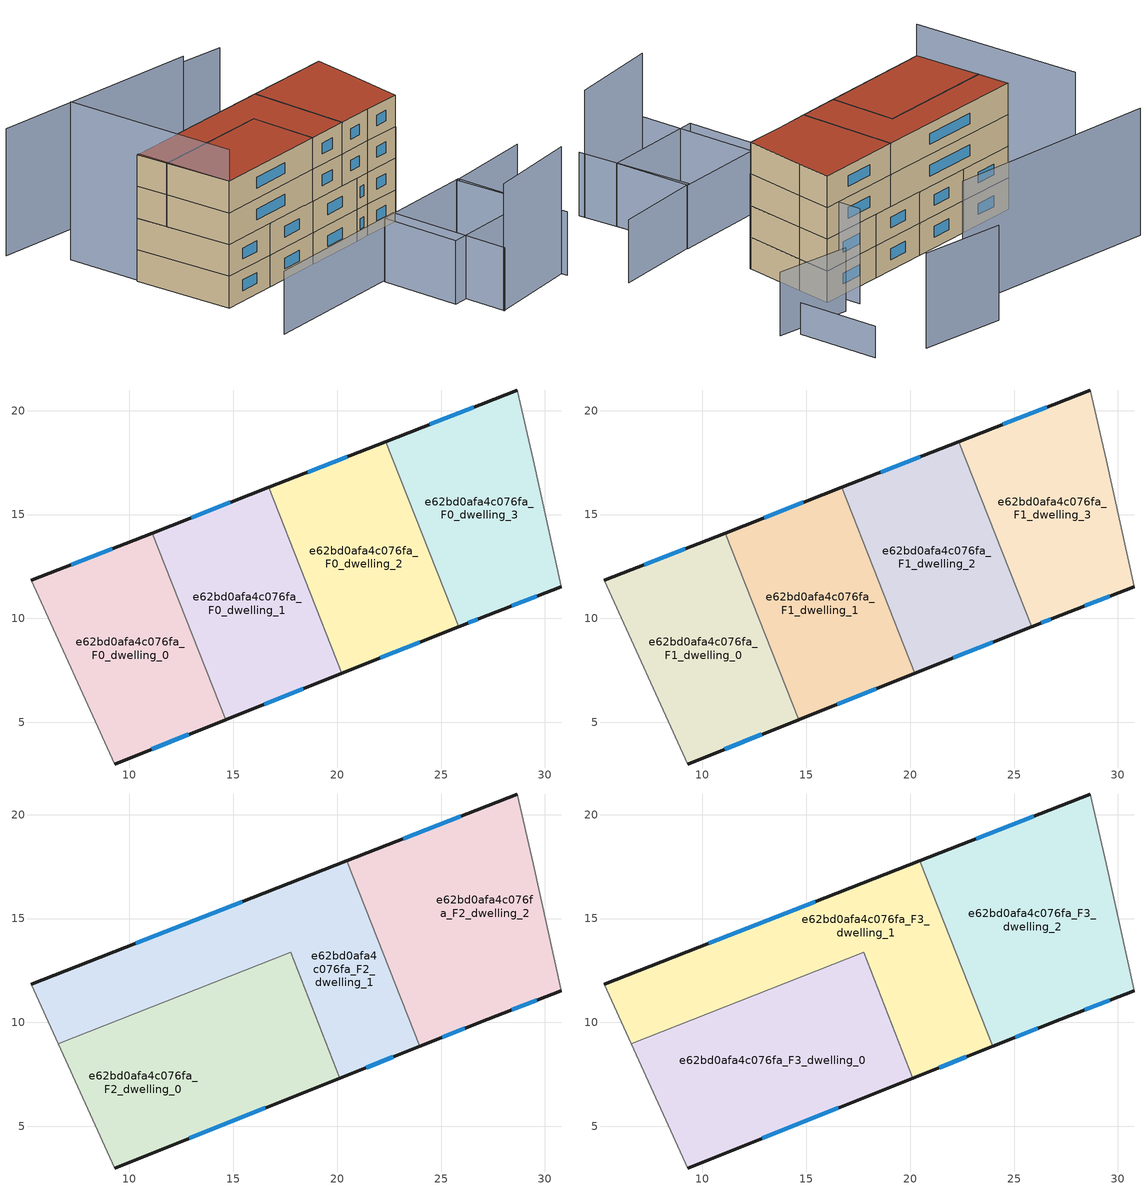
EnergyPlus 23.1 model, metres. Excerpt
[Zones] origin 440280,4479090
e62bd0afa4c076fa_F0_dwelling_0
 floor ground (EU_floor_Construction): 11.1,14.11 14.62,5.12 9.3,2.99 5.27,11.83 z0
 wall outside (EU_wall_Construction): 11.1,14.11 5.27,11.83 / 9.3,2.99 14.62,5.12 z0:3
 wall adiabatic (EU_wall_Construction): 5.27,11.83 9.3,2.99 z0:3
 wall to e62bd0afa4c076fa_F0_dwelling_1 (EU_wall_Construction): 14.63,5.12 11.1,14.11 z0:3
 window (EU_Window_Construction): 9.17,13.36 7.2,12.58 / 11.06,3.7 12.86,4.41 z0.99:2.01
e62bd0afa4c076fa_F0_dwelling_1
 floor ground (EU_floor_Construction): 16.71,16.31 20.22,7.35 14.62,5.12 11.1,14.11 z0
 wall outside (EU_wall_Construction): 16.71,16.31 11.1,14.11 / 14.62,5.12 20.22,7.35 z0:3
 wall to e62bd0afa4c076fa_F0_dwelling_2 (EU_wall_Construction): 20.22,7.35 16.71,16.31 z0:3
 window (EU_Window_Construction): 14.85,15.58 12.96,14.84 / 16.48,5.86 18.37,6.61 z0.99:2.01
e62bd0afa4c076fa_F0_dwelling_2
 floor ground (EU_floor_Construction): 22.35,18.52 25.84,9.6 20.22,7.35 16.71,16.31 z0
 wall outside (EU_wall_Construction): 22.35,18.52 16.71,16.31 / 20.22,7.35 25.84,9.6 z0:3
 wall to e62bd0afa4c076fa_F0_dwelling_3 (EU_wall_Construction): 25.84,9.6 22.35,18.52 z0:3
 window (EU_Window_Construction): 20.48,17.79 18.58,17.04 / 22.08,8.1 23.98,8.85 z0.99:2.01
e62bd0afa4c076fa_F0_dwelling_3
 floor ground (EU_floor_Construction): 28.68,21 29.44,17.64 30.79,11.53 27.24,10.15 25.84,9.6 22.35,18.52 z0
 wall outside (EU_wall_Construction): 25.84,9.6 27.24,10.15 30.79,11.53 / 28.68,21 22.35,18.52 z0:3
 wall adiabatic (EU_wall_Construction): 30.79,11.53 29.44,17.64 28.68,21 z0:3
 window (EU_Window_Construction): 28.42,10.61 29.61,11.08 / 26.3,9.78 26.77,9.97 / 26.58,20.18 24.45,19.34 z0.99:2.01
e62bd0afa4c076fa_F1_dwelling_0
 floor to e62bd0afa4c076fa_F0_dwelling_0 (EU_floor_Construction): 11.1,14.11 14.62,5.12 9.3,2.99 5.26,11.83 z3
 wall outside (EU_wall_Construction): 11.1,14.11 5.27,11.83 / 9.3,2.99 14.62,5.12 z3:6
 wall adiabatic (EU_wall_Construction): 5.27,11.83 9.3,2.99 z3:6
 wall to e62bd0afa4c076fa_F1_dwelling_1 (EU_wall_Construction): 14.63,5.12 11.1,14.11 z3:6
 window (EU_Window_Construction): 9.17,13.36 7.2,12.58 / 11.06,3.7 12.86,4.41 z3.99:5.01
e62bd0afa4c076fa_F1_dwelling_1
 floor to e62bd0afa4c076fa_F0_dwelling_1 (EU_floor_Construction): 16.71,16.31 20.22,7.35 14.62,5.12 11.1,14.11 z3
 wall outside (EU_wall_Construction): 16.71,16.31 11.1,14.11 / 14.62,5.12 20.22,7.35 z3:6
 wall to e62bd0afa4c076fa_F1_dwelling_2 (EU_wall_Construction): 20.22,7.35 16.71,16.31 z3:6
 window (EU_Window_Construction): 14.85,15.58 12.96,14.84 / 16.48,5.86 18.37,6.61 z3.99:5.01
e62bd0afa4c076fa_F1_dwelling_2
 floor to e62bd0afa4c076fa_F0_dwelling_2 (EU_floor_Construction): 22.35,18.52 25.84,9.6 20.22,7.35 16.71,16.31 z3
 wall outside (EU_wall_Construction): 22.35,18.52 16.71,16.31 / 20.22,7.35 25.84,9.6 z3:6
 wall to e62bd0afa4c076fa_F1_dwelling_3 (EU_wall_Construction): 25.84,9.6 22.35,18.52 z3:6
 window (EU_Window_Construction): 20.48,17.79 18.58,17.04 / 22.08,8.1 23.98,8.85 z3.99:5.01
e62bd0afa4c076fa_F1_dwelling_3
 floor to e62bd0afa4c076fa_F0_dwelling_3 (EU_floor_Construction): 28.68,21 29.44,17.64 30.79,11.53 27.24,10.15 25.84,9.6 22.35,18.52 z3
 wall outside (EU_wall_Construction): 25.84,9.6 27.24,10.15 30.79,11.53 / 28.68,21 22.35,18.52 z3:6
 wall adiabatic (EU_wall_Construction): 30.79,11.53 29.44,17.64 28.68,21 z3:6
 window (EU_Window_Construction): 28.42,10.61 29.61,11.08 / 26.3,9.78 26.77,9.97 / 26.58,20.18 24.45,19.34 z3.99:5.01
e62bd0afa4c076fa_F2_dwelling_0
 floor to e62bd0afa4c076fa_F1_dwelling_0 (EU_floor_Construction): 12.24,11.21 14.62,5.12 9.3,2.99 6.56,8.98 z6
 floor to e62bd0afa4c076fa_F1_dwelling_1 (EU_floor_Construction): 17.76,13.37 20.13,7.32 14.62,5.12 12.24,11.21 z6
 wall outside (EU_wall_Construction): 9.3,2.99 20.13,7.32 z6:9
 wall adiabatic (EU_wall_Construction): 6.56,8.98 9.3,2.99 z6:9
 wall to e62bd0afa4c076fa_F2_dwelling_1 (EU_wall_Construction): 20.13,7.32 17.76,13.37 6.56,8.98 z6:9
 window (EU_Window_Construction): 12.89,4.43 16.54,5.88 z6.99:8.01
e62bd0afa4c076fa_F2_dwelling_1
 floor to e62bd0afa4c076fa_F1_dwelling_0 (EU_floor_Construction): 11.1,14.11 12.24,11.21 6.56,8.98 5.26,11.83 z6
 floor to e62bd0afa4c076fa_F1_dwelling_1 (EU_floor_Construction): 16.71,16.31 17.76,13.37 12.24,11.21 11.1,14.11 z6; 16.71,16.31 20.22,7.35 20.13,7.32 17.76,13.37 z6
 floor to e62bd0afa4c076fa_F1_dwelling_2 (EU_floor_Construction): 20.47,17.78 23.97,8.85 20.22,7.35 16.71,16.31 z6
 wall outside (EU_wall_Construction): 20.47,17.78 5.27,11.83 / 20.13,7.32 23.97,8.85 z6:9
 wall adiabatic (EU_wall_Construction): 5.27,11.83 6.56,8.98 z6:9
 wall to e62bd0afa4c076fa_F2_dwelling_2 (EU_wall_Construction): 23.97,8.85 20.47,17.78 z6:9
 window (EU_Window_Construction): 15.43,15.81 10.3,13.8 / 21.4,7.82 22.69,8.34 z6.99:8.01
e62bd0afa4c076fa_F2_dwelling_2
 floor to e62bd0afa4c076fa_F1_dwelling_2 (EU_floor_Construction): 22.35,18.52 25.84,9.6 23.97,8.85 20.47,17.78 z6
 floor to e62bd0afa4c076fa_F1_dwelling_3 (EU_floor_Construction): 22.35,18.52 27.24,10.15 25.84,9.6 z6; 28.68,21 29.44,17.64 30.79,11.53 27.24,10.15 22.35,18.52 z6
 wall outside (EU_wall_Construction): 28.68,21 20.47,17.78 / 23.97,8.85 27.24,10.15 30.79,11.53 z6:9
 wall adiabatic (EU_wall_Construction): 30.79,11.53 29.44,17.64 28.68,21 z6:9
 window (EU_Window_Construction): 25.96,19.93 23.19,18.85 / 28.42,10.61 29.61,11.08 / 25.05,9.28 26.15,9.72 z6.99:8.01
e62bd0afa4c076fa_F3_dwelling_0
 floor to e62bd0afa4c076fa_F2_dwelling_0 (EU_floor_Construction): 17.76,13.37 20.13,7.32 9.3,2.99 6.56,8.98 z9
 wall outside (EU_wall_Construction): 9.3,2.99 20.13,7.32 z9:12
 wall adiabatic (EU_wall_Construction): 6.56,8.98 9.3,2.99 z9:12
 wall to e62bd0afa4c076fa_F3_dwelling_1 (EU_wall_Construction): 20.13,7.32 17.76,13.37 6.56,8.98 z9:12
 window (EU_Window_Construction): 12.89,4.43 16.54,5.88 z9.99:11.01
 roof outside (EU_roof_Construction): 20.13,7.32 17.76,13.37 6.56,8.98 9.3,2.99 z12
e62bd0afa4c076fa_F3_dwelling_1
 floor to e62bd0afa4c076fa_F2_dwelling_1 (EU_floor_Construction): 20.47,17.78 23.97,8.85 20.13,7.32 17.76,13.37 6.56,8.98 5.26,11.83 z9
 wall outside (EU_wall_Construction): 20.47,17.78 5.27,11.83 / 20.13,7.32 23.97,8.85 z9:12
 wall adiabatic (EU_wall_Construction): 5.27,11.83 6.56,8.98 z9:12
 wall to e62bd0afa4c076fa_F3_dwelling_2 (EU_wall_Construction): 23.97,8.85 20.47,17.78 z9:12
 window (EU_Window_Construction): 15.43,15.81 10.3,13.8 / 21.4,7.82 22.69,8.34 z9.99:11.01
 roof outside (EU_roof_Construction): 23.97,8.85 20.47,17.78 5.27,11.83 6.56,8.98 17.76,13.37 20.13,7.32 z12
e62bd0afa4c076fa_F3_dwelling_2
 floor to e62bd0afa4c076fa_F2_dwelling_2 (EU_floor_Construction): 28.68,21 29.44,17.64 30.79,11.53 27.24,10.15 23.97,8.85 20.47,17.78 z9
 wall outside (EU_wall_Construction): 28.68,21 20.47,17.78 / 23.97,8.85 27.24,10.15 30.79,11.53 z9:12
 wall adiabatic (EU_wall_Construction): 30.79,11.53 29.44,17.64 28.68,21 z9:12
 window (EU_Window_Construction): 25.96,19.93 23.19,18.85 / 28.42,10.61 29.61,11.08 / 25.05,9.28 26.15,9.72 z9.99:11.01
 roof outside (EU_roof_Construction): 30.79,11.53 29.44,17.64 28.68,21 20.47,17.78 23.97,8.85 27.24,10.15 z12
shading: 29.54,-9.33 37.74,-5.09 / 19.08,27.79 -1.84,22.2 z0:12; 10.65,-4.18 24.95,1.75 / 24.95,1.75 29.58,-9.42 / 38.02,-5.61 33.09,4.88 / 33.09,4.88 41.39,8.78 / 35.61,24.94 28.14,23.29 / 36.33,-2.02 26.64,-6.05 / 26.64,-6.05 23.69,1.06 / 23.69,1.06 33.38,5.08 / 33.38,5.08 36.33,-2.02 z0:6; 30.83,11.45 26.36,22.6 / 26.05,33.53 17.7,31.56 z0:9; 2.54,18.62 9.3,2.99 z0:15; 33.96,25.55 30.86,33.1 z0:3
[Building]
EU S2 Campaign: North Axis=0; Terrain=City; Solar Distribution=FullExterior
[Site:Location]
Madrid: Latitude=40.5; Longitude=-3.5; Time Zone=1; Elevation=609
[SizingPeriod:WeatherFileDays]
AnnualSizingPeriod: Begin Month=1; Begin Day of Month=1; End Month=12; End Day of Month=31; Day of Week for Start Day=Monday; Use Weather File Daylight Saving Period=No; Use Weather File Rain and Snow Indicators=No
[MATERIAL]
EU_InternalMass_Material: Roughness=MediumRough; Thickness=0.1; Conductivity=1; Density=1800; Specific Heat=900; Thermal Absorptance=0.9; Solar Absorptance=0.7; Visible Absorptance=0.7
[MATERIAL:NOMASS] Roughness=MediumRough; Thermal Absorptance=0.9; Solar Absorptance=0.7; Visible Absorptance=0.7
Name | Thermal Resistance
EU_wall_NoMass | 0.609216
EU_roof_NoMass | 0.513268
EU_floor_NoMass | 0.568163
[WINDOWMATERIAL:SIMPLEGLAZINGSYSTEM]
EU_Window_SimpleGlazing: UFactor=5.50606; Solar Heat Gain Coefficient=0.85; Visible Transmittance=0.85
[CONSTRUCTION]
EU_wall_Construction: EU_wall_NoMass
EU_roof_Construction: EU_roof_NoMass
EU_floor_Construction: EU_floor_NoMass
EU_InternalMass_Construction: EU_InternalMass_Material
EU_Window_Construction: EU_Window_SimpleGlazing
[ZONE] Type=1; Multiplier=1; Ceiling Height=autocalculate; Floor Area=autocalculate; Part of Total Floor Area=Yes
Name | Volume
e62bd0afa4c076fa_F0_dwelling_0; e62bd0afa4c076fa_F1_dwelling_0 | 174.293
e62bd0afa4c076fa_F2_dwelling_0; e62bd0afa4c076fa_F2_dwelling_1 | 232.384
e62bd0afa4c076fa_F3_dwelling_0 | 232.385
e62bd0afa4c076fa_F0_dwelling_1; e62bd0afa4c076fa_F1_dwelling_1 | 174.279
e62bd0afa4c076fa_F3_dwelling_1 | 232.391
e62bd0afa4c076fa_F0_dwelling_2; e62bd0afa4c076fa_F1_dwelling_2 | 174.299
e62bd0afa4c076fa_F2_dwelling_2 | 232.375
e62bd0afa4c076fa_F3_dwelling_2 | 232.378
e62bd0afa4c076fa_F0_dwelling_3; e62bd0afa4c076fa_F1_dwelling_3 | 174.285
[INTERNALMASS] Construction=EU_InternalMass_Construction
Name | Zone or ZoneList | Surface Area
e62bd0afa4c076fa_F0_dwelling_0_EU_InternalMass | e62bd0afa4c076fa_F0_dwelling_0 | 58.0978
e62bd0afa4c076fa_F0_dwelling_1_EU_InternalMass | e62bd0afa4c076fa_F0_dwelling_1 | 58.093
e62bd0afa4c076fa_F0_dwelling_2_EU_InternalMass | e62bd0afa4c076fa_F0_dwelling_2 | 58.0997
e62bd0afa4c076fa_F0_dwelling_3_EU_InternalMass | e62bd0afa4c076fa_F0_dwelling_3 | 58.095
e62bd0afa4c076fa_F1_dwelling_0_EU_InternalMass | e62bd0afa4c076fa_F1_dwelling_0 | 58.0978
e62bd0afa4c076fa_F1_dwelling_1_EU_InternalMass | e62bd0afa4c076fa_F1_dwelling_1 | 58.093
e62bd0afa4c076fa_F1_dwelling_2_EU_InternalMass | e62bd0afa4c076fa_F1_dwelling_2 | 58.0997
e62bd0afa4c076fa_F1_dwelling_3_EU_InternalMass | e62bd0afa4c076fa_F1_dwelling_3 | 58.095
e62bd0afa4c076fa_F2_dwelling_0_EU_InternalMass | e62bd0afa4c076fa_F2_dwelling_0 | 77.4611
e62bd0afa4c076fa_F2_dwelling_1_EU_InternalMass | e62bd0afa4c076fa_F2_dwelling_1 | 77.4636
e62bd0afa4c076fa_F2_dwelling_2_EU_InternalMass | e62bd0afa4c076fa_F2_dwelling_2 | 77.4604
e62bd0afa4c076fa_F3_dwelling_0_EU_InternalMass | e62bd0afa4c076fa_F3_dwelling_0 | 77.4611
e62bd0afa4c076fa_F3_dwelling_1_EU_InternalMass | e62bd0afa4c076fa_F3_dwelling_1 | 77.4636
e62bd0afa4c076fa_F3_dwelling_2_EU_InternalMass | e62bd0afa4c076fa_F3_dwelling_2 | 77.4604
[OTHEREQUIPMENT] Fuel Type=Electricity; Design Level Calculation Method=Watts/Area; Power per Zone Floor Area=1; Fraction Latent=0; Fraction Radiant=0; Fraction Lost=0; Carbon Dioxide Generation Rate=0; EndUse Subcategory=EU_Step8_InternalGains
Name | Zone or ZoneList or Space or SpaceList | Schedule
EU_Step8_InternalGain_e62bd0afa4c076fa_F0_dwelling_0_f000 | e62bd0afa4c076fa_F0_dwelling_0 | EU_Step8_GainSchedule_e62bd0afa4c076fa_F0_dwelling_0_f000
EU_Step8_InternalGain_e62bd0afa4c076fa_F0_dwelling_1_f000 | e62bd0afa4c076fa_F0_dwelling_1 | EU_Step8_GainSchedule_e62bd0afa4c076fa_F0_dwelling_1_f000
EU_Step8_InternalGain_e62bd0afa4c076fa_F0_dwelling_2_f000 | e62bd0afa4c076fa_F0_dwelling_2 | EU_Step8_GainSchedule_e62bd0afa4c076fa_F0_dwelling_2_f000
EU_Step8_InternalGain_e62bd0afa4c076fa_F0_dwelling_3_f000 | e62bd0afa4c076fa_F0_dwelling_3 | EU_Step8_GainSchedule_e62bd0afa4c076fa_F0_dwelling_3_f000
EU_Step8_InternalGain_e62bd0afa4c076fa_F1_dwelling_0_f000 | e62bd0afa4c076fa_F1_dwelling_0 | EU_Step8_GainSchedule_e62bd0afa4c076fa_F1_dwelling_0_f000
EU_Step8_InternalGain_e62bd0afa4c076fa_F1_dwelling_1_f000 | e62bd0afa4c076fa_F1_dwelling_1 | EU_Step8_GainSchedule_e62bd0afa4c076fa_F1_dwelling_1_f000
EU_Step8_InternalGain_e62bd0afa4c076fa_F1_dwelling_2_f000 | e62bd0afa4c076fa_F1_dwelling_2 | EU_Step8_GainSchedule_e62bd0afa4c076fa_F1_dwelling_2_f000
EU_Step8_InternalGain_e62bd0afa4c076fa_F1_dwelling_3_f000 | e62bd0afa4c076fa_F1_dwelling_3 | EU_Step8_GainSchedule_e62bd0afa4c076fa_F1_dwelling_3_f000
EU_Step8_InternalGain_e62bd0afa4c076fa_F2_dwelling_0_f000 | e62bd0afa4c076fa_F2_dwelling_0 | EU_Step8_GainSchedule_e62bd0afa4c076fa_F2_dwelling_0_f000
EU_Step8_InternalGain_e62bd0afa4c076fa_F2_dwelling_1_f000 | e62bd0afa4c076fa_F2_dwelling_1 | EU_Step8_GainSchedule_e62bd0afa4c076fa_F2_dwelling_1_f000
EU_Step8_InternalGain_e62bd0afa4c076fa_F2_dwelling_2_f000 | e62bd0afa4c076fa_F2_dwelling_2 | EU_Step8_GainSchedule_e62bd0afa4c076fa_F2_dwelling_2_f000
EU_Step8_InternalGain_e62bd0afa4c076fa_F3_dwelling_0_f000 | e62bd0afa4c076fa_F3_dwelling_0 | EU_Step8_GainSchedule_e62bd0afa4c076fa_F3_dwelling_0_f000
EU_Step8_InternalGain_e62bd0afa4c076fa_F3_dwelling_1_f000 | e62bd0afa4c076fa_F3_dwelling_1 | EU_Step8_GainSchedule_e62bd0afa4c076fa_F3_dwelling_1_f000
EU_Step8_InternalGain_e62bd0afa4c076fa_F3_dwelling_2_f000 | e62bd0afa4c076fa_F3_dwelling_2 | EU_Step8_GainSchedule_e62bd0afa4c076fa_F3_dwelling_2_f000
[ZONEVENTILATION:DESIGNFLOWRATE] Schedule=EU_AlwaysOn; Design Flow Rate Calculation Method=AirChanges/Hour; Air Changes per Hour=0.752966; Ventilation Type=Natural; Fan Pressure Rise=0; Fan Total Efficiency=1; Constant Term Coefficient=1; Temperature Term Coefficient=0; Velocity Term Coefficient=0; Velocity Squared Term Coefficient=0; Minimum Indoor Temperature=-100; Maximum Indoor Temperature=100; Delta Temperature=-100; Minimum Outdoor Temperature=-100; Maximum Outdoor Temperature=100; Maximum Wind Speed=40
Name | Zone or ZoneList or Space or SpaceList
EU_ConstantAir_e62bd0afa4c076fa_F0_dwelling_0 | e62bd0afa4c076fa_F0_dwelling_0
EU_ConstantAir_e62bd0afa4c076fa_F0_dwelling_1 | e62bd0afa4c076fa_F0_dwelling_1
EU_ConstantAir_e62bd0afa4c076fa_F0_dwelling_2 | e62bd0afa4c076fa_F0_dwelling_2
EU_ConstantAir_e62bd0afa4c076fa_F0_dwelling_3 | e62bd0afa4c076fa_F0_dwelling_3
EU_ConstantAir_e62bd0afa4c076fa_F1_dwelling_0 | e62bd0afa4c076fa_F1_dwelling_0
EU_ConstantAir_e62bd0afa4c076fa_F1_dwelling_1 | e62bd0afa4c076fa_F1_dwelling_1
EU_ConstantAir_e62bd0afa4c076fa_F1_dwelling_2 | e62bd0afa4c076fa_F1_dwelling_2
EU_ConstantAir_e62bd0afa4c076fa_F1_dwelling_3 | e62bd0afa4c076fa_F1_dwelling_3
EU_ConstantAir_e62bd0afa4c076fa_F2_dwelling_0 | e62bd0afa4c076fa_F2_dwelling_0
EU_ConstantAir_e62bd0afa4c076fa_F2_dwelling_1 | e62bd0afa4c076fa_F2_dwelling_1
EU_ConstantAir_e62bd0afa4c076fa_F2_dwelling_2 | e62bd0afa4c076fa_F2_dwelling_2
EU_ConstantAir_e62bd0afa4c076fa_F3_dwelling_0 | e62bd0afa4c076fa_F3_dwelling_0
EU_ConstantAir_e62bd0afa4c076fa_F3_dwelling_1 | e62bd0afa4c076fa_F3_dwelling_1
EU_ConstantAir_e62bd0afa4c076fa_F3_dwelling_2 | e62bd0afa4c076fa_F3_dwelling_2
[HVACTEMPLATE:THERMOSTAT] Constant Heating Setpoint=20; Constant Cooling Setpoint=50
EU_HeatOnly_e62bd0afa4c076fa_F0_dwelling_0; EU_HeatOnly_e62bd0afa4c076fa_F0_dwelling_1; EU_HeatOnly_e62bd0afa4c076fa_F0_dwelling_2; EU_HeatOnly_e62bd0afa4c076fa_F0_dwelling_3; EU_HeatOnly_e62bd0afa4c076fa_F1_dwelling_0; EU_HeatOnly_e62bd0afa4c076fa_F1_dwelling_1; EU_HeatOnly_e62bd0afa4c076fa_F1_dwelling_2; EU_HeatOnly_e62bd0afa4c076fa_F1_dwelling_3; EU_HeatOnly_e62bd0afa4c076fa_F2_dwelling_0; EU_HeatOnly_e62bd0afa4c076fa_F2_dwelling_1; EU_HeatOnly_e62bd0afa4c076fa_F2_dwelling_2; EU_HeatOnly_e62bd0afa4c076fa_F3_dwelling_0; EU_HeatOnly_e62bd0afa4c076fa_F3_dwelling_1; EU_HeatOnly_e62bd0afa4c076fa_F3_dwelling_2
[HVACTEMPLATE:ZONE:IDEALLOADSAIRSYSTEM] System Availability Schedule=EU_AlwaysOn; Maximum Heating Supply Air Temperature=50; Minimum Cooling Supply Air Temperature=13; Maximum Heating Supply Air Humidity Ratio=0.0156; Minimum Cooling Supply Air Humidity Ratio=0.0077; Heating Limit=NoLimit; Cooling Limit=NoLimit; Heating Availability Schedule=EU_AlwaysOn; Cooling Availability Schedule=EU_CoolingOff; Dehumidification Control Type=ConstantSensibleHeatRatio; Cooling Sensible Heat Ratio=0.7; Dehumidification Setpoint=60; Humidification Control Type=None; Humidification Setpoint=30; Outdoor Air Method=None; Outdoor Air Flow Rate per Person=0.00944; Outdoor Air Flow Rate per Zone Floor Area=0; Outdoor Air Flow Rate per Zone=0; Demand Controlled Ventilation Type=None; Outdoor Air Economizer Type=NoEconomizer; Heat Recovery Type=None; Sensible Heat Recovery Effectiveness=0.7; Latent Heat Recovery Effectiveness=0.65
Name | Template Thermostat
e62bd0afa4c076fa_F0_dwelling_0 | EU_HeatOnly_e62bd0afa4c076fa_F0_dwelling_0
e62bd0afa4c076fa_F0_dwelling_1 | EU_HeatOnly_e62bd0afa4c076fa_F0_dwelling_1
e62bd0afa4c076fa_F0_dwelling_2 | EU_HeatOnly_e62bd0afa4c076fa_F0_dwelling_2
e62bd0afa4c076fa_F0_dwelling_3 | EU_HeatOnly_e62bd0afa4c076fa_F0_dwelling_3
e62bd0afa4c076fa_F1_dwelling_0 | EU_HeatOnly_e62bd0afa4c076fa_F1_dwelling_0
e62bd0afa4c076fa_F1_dwelling_1 | EU_HeatOnly_e62bd0afa4c076fa_F1_dwelling_1
e62bd0afa4c076fa_F1_dwelling_2 | EU_HeatOnly_e62bd0afa4c076fa_F1_dwelling_2
e62bd0afa4c076fa_F1_dwelling_3 | EU_HeatOnly_e62bd0afa4c076fa_F1_dwelling_3
e62bd0afa4c076fa_F2_dwelling_0 | EU_HeatOnly_e62bd0afa4c076fa_F2_dwelling_0
e62bd0afa4c076fa_F2_dwelling_1 | EU_HeatOnly_e62bd0afa4c076fa_F2_dwelling_1
e62bd0afa4c076fa_F2_dwelling_2 | EU_HeatOnly_e62bd0afa4c076fa_F2_dwelling_2
e62bd0afa4c076fa_F3_dwelling_0 | EU_HeatOnly_e62bd0afa4c076fa_F3_dwelling_0
e62bd0afa4c076fa_F3_dwelling_1 | EU_HeatOnly_e62bd0afa4c076fa_F3_dwelling_1
e62bd0afa4c076fa_F3_dwelling_2 | EU_HeatOnly_e62bd0afa4c076fa_F3_dwelling_2
[SIZING:ZONE] Zone Cooling Design Supply Air Temperature Input Method=SupplyAirTemperature; Zone Cooling Design Supply Air Temperature=13; Zone Heating Design Supply Air Temperature Input Method=SupplyAirTemperature; Zone Heating Design Supply Air Temperature=50; Zone Cooling Design Supply Air Humidity Ratio=0.008; Zone Heating Design Supply Air Humidity Ratio=0.008; Cooling Design Air Flow Method=DesignDay; Cooling Design Air Flow Rate=0; Cooling Minimum Air Flow per Zone Floor Area=0.000762; Cooling Minimum Air Flow=0; Cooling Minimum Air Flow Fraction=0.2; Heating Design Air Flow Method=DesignDay; Heating Design Air Flow Rate=0; Heating Maximum Air Flow per Zone Floor Area=0.002032; Heating Maximum Air Flow=0.141576; Heating Maximum Air Flow Fraction=0.3; Account for Dedicated Outdoor Air System=No; Dedicated Outdoor Air System Control Strategy=NeutralSupplyAir; Dedicated Outdoor Air Low Setpoint Temperature for Design=autosize; Dedicated Outdoor Air High Setpoint Temperature for Design=autosize; Zone Load Sizing Method=Sensible Load Only No Latent Load; Zone Latent Cooling Design Supply Air Humidity Ratio Input Method=HumidityRatioDifference; Zone Cooling Design Supply Air Humidity Ratio Difference=0.005; Zone Latent Heating Design Supply Air Humidity Ratio Input Method=HumidityRatioDifference; Zone Humidification Design Supply Air Humidity Ratio Difference=0.005
e62bd0afa4c076fa_F0_dwelling_0; e62bd0afa4c076fa_F0_dwelling_1; e62bd0afa4c076fa_F0_dwelling_2; e62bd0afa4c076fa_F0_dwelling_3; e62bd0afa4c076fa_F1_dwelling_0; e62bd0afa4c076fa_F1_dwelling_1; e62bd0afa4c076fa_F1_dwelling_2; e62bd0afa4c076fa_F1_dwelling_3; e62bd0afa4c076fa_F2_dwelling_0; e62bd0afa4c076fa_F2_dwelling_1; e62bd0afa4c076fa_F2_dwelling_2; e62bd0afa4c076fa_F3_dwelling_0; e62bd0afa4c076fa_F3_dwelling_1; e62bd0afa4c076fa_F3_dwelling_2
[SCHEDULE:CONSTANT]
Name | Hourly Value
EU_AlwaysOn | 1
EU_CoolingOff | 0
[SCHEDULE:FILE] Column Number=1; Rows to Skip at Top=0; Number of Hours of Data=8760; Column Separator=Comma; Interpolate to Timestep=No; Minutes per Item=60; Adjust Schedule for Daylight Savings=Yes
Name | File
EU_Step8_GainSchedule_e62bd0afa4c076fa_F0_dwelling_0_f000 | ../../schedules/e62bd0afa4c076fa/e62bd0afa4c076fa_F0_dwelling_0_f000_gain.csv
EU_Step8_GainSchedule_e62bd0afa4c076fa_F0_dwelling_1_f000 | ../../schedules/e62bd0afa4c076fa/e62bd0afa4c076fa_F0_dwelling_1_f000_gain.csv
EU_Step8_GainSchedule_e62bd0afa4c076fa_F0_dwelling_2_f000 | ../../schedules/e62bd0afa4c076fa/e62bd0afa4c076fa_F0_dwelling_2_f000_gain.csv
EU_Step8_GainSchedule_e62bd0afa4c076fa_F0_dwelling_3_f000 | ../../schedules/e62bd0afa4c076fa/e62bd0afa4c076fa_F0_dwelling_3_f000_gain.csv
EU_Step8_GainSchedule_e62bd0afa4c076fa_F1_dwelling_0_f000 | ../../schedules/e62bd0afa4c076fa/e62bd0afa4c076fa_F1_dwelling_0_f000_gain.csv
EU_Step8_GainSchedule_e62bd0afa4c076fa_F1_dwelling_1_f000 | ../../schedules/e62bd0afa4c076fa/e62bd0afa4c076fa_F1_dwelling_1_f000_gain.csv
EU_Step8_GainSchedule_e62bd0afa4c076fa_F1_dwelling_2_f000 | ../../schedules/e62bd0afa4c076fa/e62bd0afa4c076fa_F1_dwelling_2_f000_gain.csv
EU_Step8_GainSchedule_e62bd0afa4c076fa_F1_dwelling_3_f000 | ../../schedules/e62bd0afa4c076fa/e62bd0afa4c076fa_F1_dwelling_3_f000_gain.csv
EU_Step8_GainSchedule_e62bd0afa4c076fa_F2_dwelling_0_f000 | ../../schedules/e62bd0afa4c076fa/e62bd0afa4c076fa_F2_dwelling_0_f000_gain.csv
EU_Step8_GainSchedule_e62bd0afa4c076fa_F2_dwelling_1_f000 | ../../schedules/e62bd0afa4c076fa/e62bd0afa4c076fa_F2_dwelling_1_f000_gain.csv
EU_Step8_GainSchedule_e62bd0afa4c076fa_F2_dwelling_2_f000 | ../../schedules/e62bd0afa4c076fa/e62bd0afa4c076fa_F2_dwelling_2_f000_gain.csv
EU_Step8_GainSchedule_e62bd0afa4c076fa_F3_dwelling_0_f000 | ../../schedules/e62bd0afa4c076fa/e62bd0afa4c076fa_F3_dwelling_0_f000_gain.csv
EU_Step8_GainSchedule_e62bd0afa4c076fa_F3_dwelling_1_f000 | ../../schedules/e62bd0afa4c076fa/e62bd0afa4c076fa_F3_dwelling_1_f000_gain.csv
EU_Step8_GainSchedule_e62bd0afa4c076fa_F3_dwelling_2_f000 | ../../schedules/e62bd0afa4c076fa/e62bd0afa4c076fa_F3_dwelling_2_f000_gain.csv
